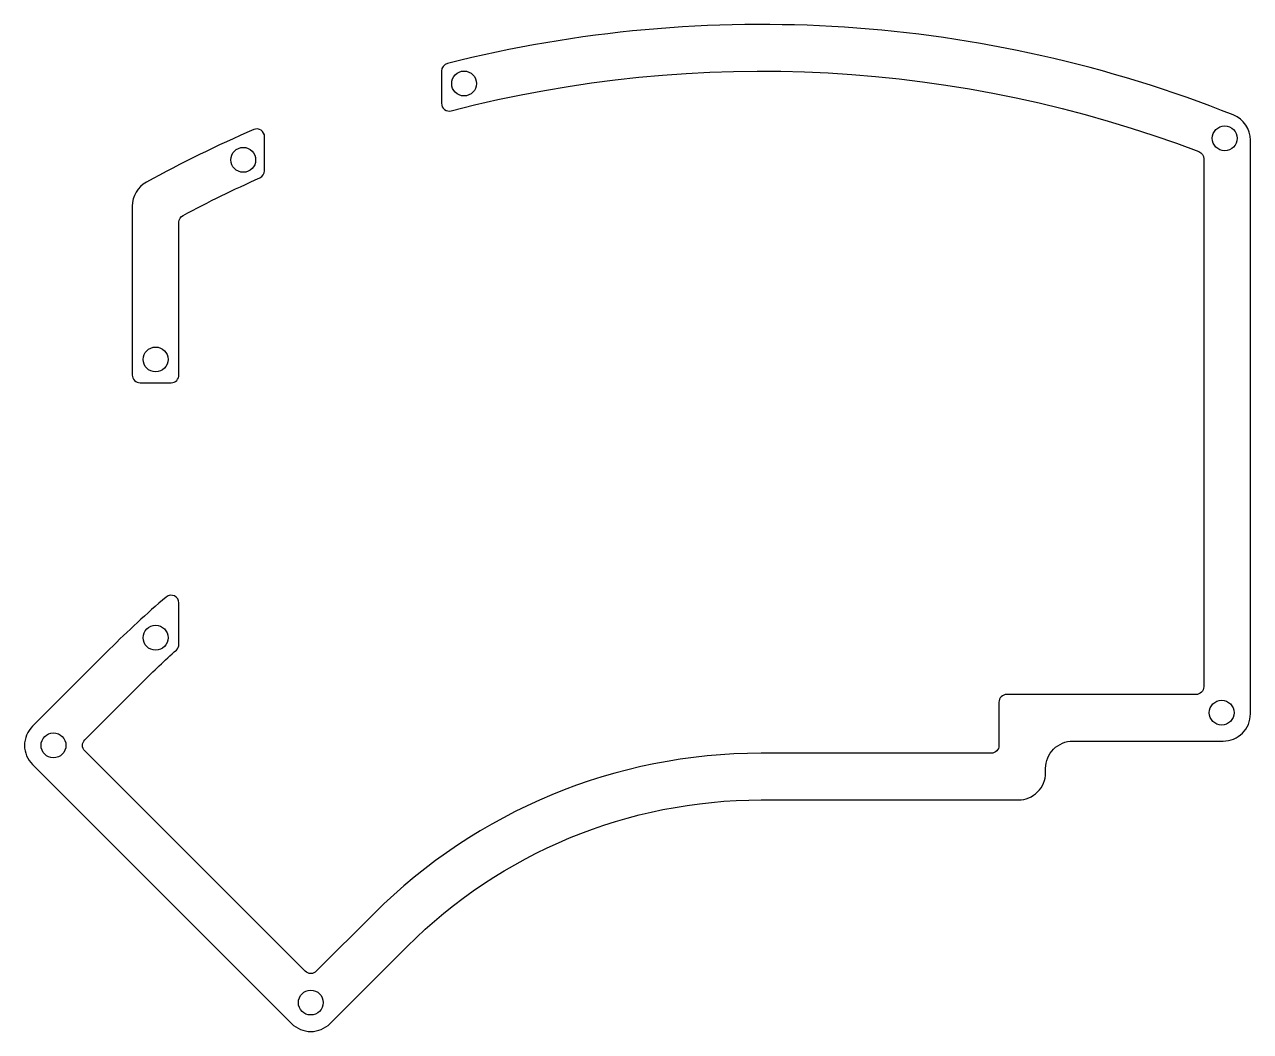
# Model space of a CAD drawing. Header units: millimetres. Extents: x -140 to 18, y -55 to 75.
import ezdxf

# ---------------------------------------------------------------- set-up
doc = ezdxf.new("R2010")
doc.units = ezdxf.units.MM
doc.layers.get('0').update_dxf_attribs({"linetype": 'CONTINUOUS'})

msp = doc.modelspace()

# ---------------------------------------------------------------- linework, layer by layer
for points in [[(-86.48, 68.66), (-86.48, 64.53, 0.490944), (-85.22, 63.56, -0.155886), (10.88, 58.31, -0.311238), (11.52, 57.38), (11.52, -10.53, -0.414214), (10.52, -11.53), (-13.81, -11.53, 0.414214), (-14.81, -12.53), (-14.81, -18.09, -0.414214), (-15.81, -19.09), (-45.39, -19.09, 0.198912), (-95.13, -39.7), (-102.57, -47.14, -0.414214), (-103.99, -47.14), (-132.34, -18.79, -0.414214), (-132.34, -17.37), (-124.9, -9.93, -0.013309), (-120.56, -5.81, 0.212784), (-120.23, -5.07), (-120.23, 0.24, 0.638417), (-121.87, 1, 0.020862), (-129.14, -5.69), (-139.06, -15.61, 0.414214), (-139.06, -20.55), (-105.75, -53.86, 0.414214), (-100.81, -53.86), (-90.89, -43.94, -0.198912), (-45.39, -25.09), (-12.31, -25.09, 0.414214), (-8.81, -21.59), (-8.81, -21.03, -0.414214), (-5.31, -17.53), (14.02, -17.53, 0.414214), (17.52, -14.03), (17.52, 59.77, 0.307112), (15.32, 63.02, 0.158111), (-85.72, 69.63, 0.343214)], [(-109.22, 60.22, 0.539704), (-110.62, 61.14, 0.023403), (-124.41, 54.38, 0.273633), (-126.23, 51.31), (-126.23, 29.57, 0.414214), (-125.23, 28.57), (-121.23, 28.57, 0.414214), (-120.23, 29.57), (-120.23, 49.23, -0.277165), (-119.69, 50.11, -0.017389), (-109.82, 54.94, 0.29598), (-109.22, 55.85)]]:
    msp.add_lwpolyline(points, format="xyb", close=True)
for centre in [(-83.57, 67.07), (14.22, 60.02), (-111.97, 57.25), (-123.23, 31.57), (-123.23, -4.23), (13.82, -13.87), (-136.36, -18.08), (-103.28, -51.16)]:
    msp.add_circle(centre, 1.6)

doc.saveas('drawing.dxf')
